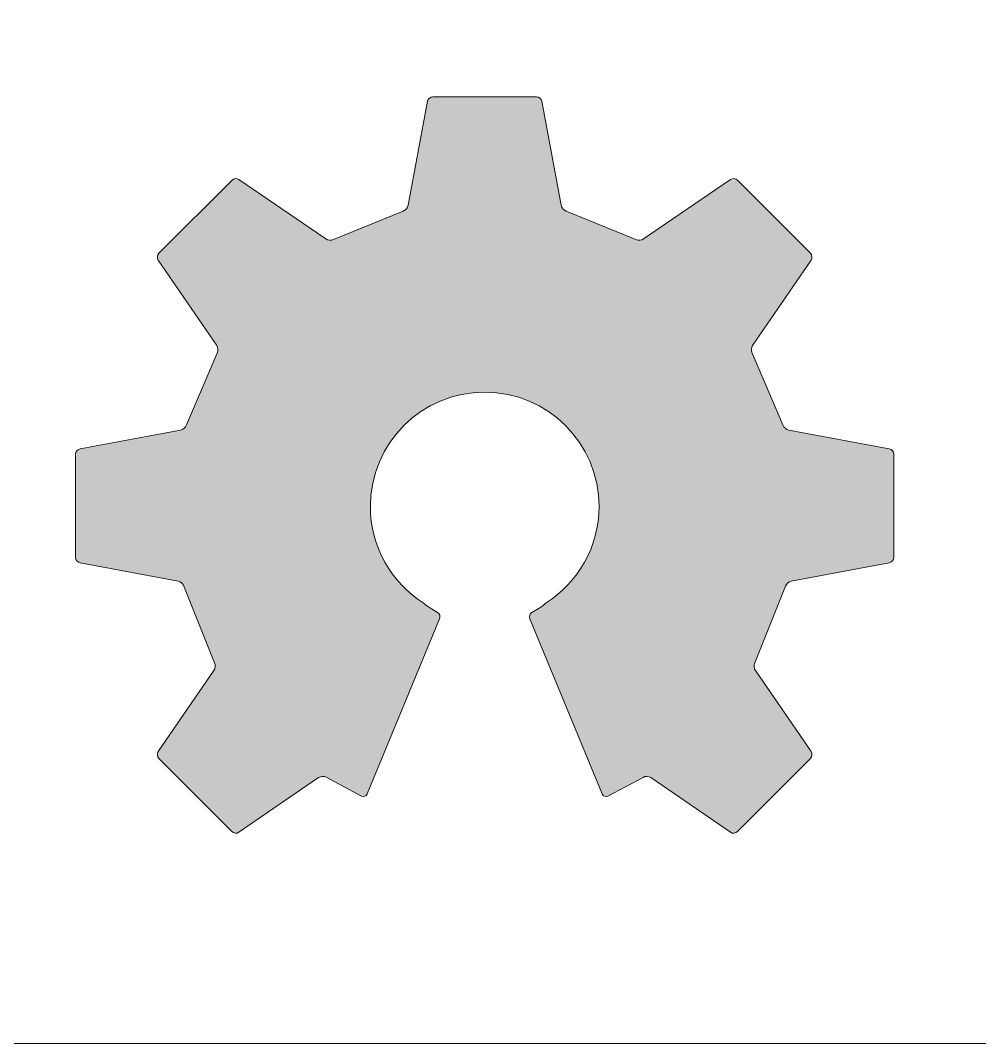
# Model space of a CAD drawing. Header units: inches. Extents: x 1.03 to 7.31, y -7.43 to -0.85.
# Drawn here: x 4.9508 to 5.3794, y -7.4305 to -6.9732 of the extents above; entities that cross this region are included whole.
import ezdxf

# ---------------------------------------------------------------- set-up
doc = ezdxf.new("R2010")
doc.units = ezdxf.units.IN
doc.header["$MEASUREMENT"] = 0
doc.layers.add('Layer 1', color=7, linetype='Continuous')

# ---------------------------------------------------------------- blocks, each defined once
blk = doc.blocks.new('block 49')
at = {"layer": 'Layer 1', "true_color": 0xed1f24}
h = blk.add_hatch(color=240, dxfattribs=at)
h.dxf.hatch_style = 2
edge = h.paths.add_edge_path()
edge.add_spline(control_points=[(5.33908, -7.16469), (5.33908, -7.16469), (5.29418, -7.15634), (5.29418, -7.15634), (5.29309, -7.15613), (5.2919, -7.15511), (5.29153, -7.15405), (5.29153, -7.15405), (5.27776, -7.12195), (5.27776, -7.12195), (5.27725, -7.12096), (5.27735, -7.1194), (5.27799, -7.11848), (5.27799, -7.11848), (5.30414, -7.08036), (5.30414, -7.08036), (5.30476, -7.07944), (5.30464, -7.07804), (5.30385, -7.07726), (5.30385, -7.07726), (5.27119, -7.04458), (5.27119, -7.04458), (5.27039, -7.0438), (5.269, -7.04367), (5.26809, -7.0443), (5.26809, -7.0443), (5.22929, -7.07092), (5.22929, -7.07092), (5.22837, -7.07155), (5.2268, -7.07166), (5.2258, -7.07117), (5.2258, -7.07117), (5.19468, -7.05843), (5.19468, -7.05843), (5.19362, -7.05808), (5.19259, -7.0569), (5.19238, -7.0558), (5.19238, -7.0558), (5.18374, -7.00937), (5.18374, -7.00937), (5.18354, -7.00827), (5.18246, -7.00738), (5.18135, -7.00738), (5.18135, -7.00738), (5.13514, -7.00738), (5.13514, -7.00738), (5.13403, -7.00738), (5.13295, -7.00827), (5.13274, -7.00937), (5.13274, -7.00937), (5.1241, -7.0558), (5.1241, -7.0558), (5.12389, -7.0569), (5.12287, -7.05808), (5.12181, -7.05843), (5.12181, -7.05843), (5.09068, -7.07117), (5.09068, -7.07117), (5.08969, -7.07166), (5.08811, -7.07155), (5.0872, -7.07092), (5.0872, -7.07092), (5.04841, -7.0443), (5.04841, -7.0443), (5.04749, -7.04367), (5.04609, -7.0438), (5.04531, -7.04458), (5.04531, -7.04458), (5.01263, -7.07726), (5.01263, -7.07726), (5.01185, -7.07804), (5.01171, -7.07944), (5.01234, -7.08036), (5.01234, -7.08036), (5.0385, -7.11848), (5.0385, -7.11848), (5.03913, -7.1194), (5.03923, -7.12096), (5.03872, -7.12195), (5.03872, -7.12195), (5.02496, -7.15405), (5.02496, -7.15405), (5.02459, -7.15511), (5.0234, -7.15613), (5.0223, -7.15634), (5.0223, -7.15634), (4.9774, -7.16469), (4.9774, -7.16469), (4.97631, -7.1649), (4.97542, -7.16597), (4.97542, -7.16709), (4.97542, -7.16709), (4.97542, -7.21329), (4.97542, -7.21329), (4.97542, -7.21441), (4.97631, -7.21549), (4.97741, -7.21568), (4.97741, -7.21568), (5.0212, -7.22384), (5.0212, -7.22384), (5.0223, -7.22403), (5.02346, -7.22508), (5.0238, -7.22614), (5.0238, -7.22614), (5.03748, -7.26029), (5.03748, -7.26029), (5.03796, -7.26129), (5.03785, -7.26286), (5.03721, -7.26377), (5.03721, -7.26377), (5.01234, -7.30003), (5.01234, -7.30003), (5.01171, -7.30094), (5.01184, -7.30234), (5.01262, -7.30313), (5.01262, -7.30313), (5.0453, -7.33581), (5.0453, -7.33581), (5.04609, -7.33658), (5.04749, -7.33672), (5.0484, -7.33609), (5.0484, -7.33609), (5.08401, -7.31165), (5.08401, -7.31165), (5.08493, -7.31102), (5.08647, -7.31097), (5.08742, -7.31153), (5.08742, -7.31153), (5.10313, -7.31992), (5.10313, -7.31992), (5.10412, -7.32043), (5.10528, -7.31999), (5.10571, -7.31897), (5.10571, -7.31897), (5.13809, -7.24073), (5.13809, -7.24073), (5.13852, -7.2397), (5.13809, -7.23839), (5.13714, -7.23781), (5.13714, -7.23781), (5.13321, -7.23541), (5.13321, -7.23541), (5.13248, -7.23496), (5.1315, -7.23419), (5.13072, -7.2335), (5.11655, -7.22443), (5.10714, -7.20854), (5.10714, -7.19046), (5.10714, -7.16223), (5.13002, -7.13936), (5.15824, -7.13936), (5.18646, -7.13936), (5.20934, -7.16223), (5.20934, -7.19046), (5.20934, -7.20854), (5.19993, -7.22443), (5.18575, -7.2335), (5.18498, -7.23419), (5.184, -7.23496), (5.18328, -7.23541), (5.18328, -7.23541), (5.17935, -7.23781), (5.17935, -7.23781), (5.1784, -7.23839), (5.17796, -7.2397), (5.17839, -7.24073), (5.17839, -7.24073), (5.21077, -7.31897), (5.21077, -7.31897), (5.2112, -7.31999), (5.21235, -7.32043), (5.21335, -7.31992), (5.21335, -7.31992), (5.22905, -7.31154), (5.22905, -7.31154), (5.23001, -7.31097), (5.23155, -7.31101), (5.23247, -7.31165), (5.23247, -7.31165), (5.26808, -7.33609), (5.26808, -7.33609), (5.269, -7.33672), (5.27039, -7.33658), (5.27118, -7.33581), (5.27118, -7.33581), (5.30385, -7.30313), (5.30385, -7.30313), (5.30464, -7.30235), (5.30478, -7.30094), (5.30414, -7.30004), (5.30414, -7.30004), (5.27926, -7.26378), (5.27926, -7.26378), (5.27864, -7.26286), (5.27852, -7.2613), (5.27901, -7.26029), (5.27901, -7.26029), (5.29268, -7.22614), (5.29268, -7.22614), (5.29302, -7.22508), (5.29418, -7.22404), (5.29527, -7.22384), (5.29527, -7.22384), (5.33907, -7.21569), (5.33907, -7.21569), (5.34016, -7.21549), (5.34106, -7.21442), (5.34106, -7.21329), (5.34106, -7.21329), (5.34106, -7.16709), (5.34106, -7.16709), (5.34107, -7.16597), (5.34017, -7.1649), (5.33908, -7.16469)], knot_values=[0, 0, 0, 0, 0.013889, 0.013889, 0.013889, 0.027778, 0.027778, 0.027778, 0.041667, 0.041667, 0.041667, 0.055556, 0.055556, 0.055556, 0.069444, 0.069444, 0.069444, 0.083333, 0.083333, 0.083333, 0.097222, 0.097222, 0.097222, 0.111111, 0.111111, 0.111111, 0.125, 0.125, 0.125, 0.138889, 0.138889, 0.138889, 0.152778, 0.152778, 0.152778, 0.166667, 0.166667, 0.166667, 0.180556, 0.180556, 0.180556, 0.194444, 0.194444, 0.194444, 0.208333, 0.208333, 0.208333, 0.222222, 0.222222, 0.222222, 0.236111, 0.236111, 0.236111, 0.25, 0.25, 0.25, 0.263889, 0.263889, 0.263889, 0.277778, 0.277778, 0.277778, 0.291667, 0.291667, 0.291667, 0.305556, 0.305556, 0.305556, 0.319444, 0.319444, 0.319444, 0.333333, 0.333333, 0.333333, 0.347222, 0.347222, 0.347222, 0.361111, 0.361111, 0.361111, 0.375, 0.375, 0.375, 0.388889, 0.388889, 0.388889, 0.402778, 0.402778, 0.402778, 0.416667, 0.416667, 0.416667, 0.430556, 0.430556, 0.430556, 0.444444, 0.444444, 0.444444, 0.458333, 0.458333, 0.458333, 0.472222, 0.472222, 0.472222, 0.486111, 0.486111, 0.486111, 0.5, 0.5, 0.5, 0.513889, 0.513889, 0.513889, 0.527778, 0.527778, 0.527778, 0.541667, 0.541667, 0.541667, 0.555556, 0.555556, 0.555556, 0.569444, 0.569444, 0.569444, 0.583333, 0.583333, 0.583333, 0.597222, 0.597222, 0.597222, 0.611111, 0.611111, 0.611111, 0.625, 0.625, 0.625, 0.638889, 0.638889, 0.638889, 0.652778, 0.652778, 0.652778, 0.666667, 0.666667, 0.666667, 0.680556, 0.680556, 0.680556, 0.694444, 0.694444, 0.694444, 0.708333, 0.708333, 0.708333, 0.722222, 0.722222, 0.722222, 0.736111, 0.736111, 0.736111, 0.75, 0.75, 0.75, 0.763889, 0.763889, 0.763889, 0.777778, 0.777778, 0.777778, 0.791667, 0.791667, 0.791667, 0.805556, 0.805556, 0.805556, 0.819444, 0.819444, 0.819444, 0.833333, 0.833333, 0.833333, 0.847222, 0.847222, 0.847222, 0.861111, 0.861111, 0.861111, 0.875, 0.875, 0.875, 0.888889, 0.888889, 0.888889, 0.902778, 0.902778, 0.902778, 0.916667, 0.916667, 0.916667, 0.930556, 0.930556, 0.930556, 0.944444, 0.944444, 0.944444, 0.958333, 0.958333, 0.958333, 0.972222, 0.972222, 0.972222, 0.986111, 0.986111, 0.986111, 0.986111], degree=3, periodic=0)
edge.add_line((5.33908, -7.16469), (5.33908, -7.16469))
at = {"layer": 'Layer 1', "lineweight": 0}
blk.add_open_spline([(5.33908, -7.16469), (5.33908, -7.16469), (5.29418, -7.15634), (5.29418, -7.15634), (5.29309, -7.15613), (5.2919, -7.15511), (5.29153, -7.15405), (5.29153, -7.15405), (5.27776, -7.12195), (5.27776, -7.12195), (5.27725, -7.12096), (5.27735, -7.1194), (5.27799, -7.11848), (5.27799, -7.11848), (5.30414, -7.08036), (5.30414, -7.08036), (5.30476, -7.07944), (5.30464, -7.07804), (5.30385, -7.07726), (5.30385, -7.07726), (5.27119, -7.04458), (5.27119, -7.04458), (5.27039, -7.0438), (5.269, -7.04367), (5.26809, -7.0443), (5.26809, -7.0443), (5.22929, -7.07092), (5.22929, -7.07092), (5.22837, -7.07155), (5.2268, -7.07166), (5.2258, -7.07117), (5.2258, -7.07117), (5.19468, -7.05843), (5.19468, -7.05843), (5.19362, -7.05808), (5.19259, -7.0569), (5.19238, -7.0558), (5.19238, -7.0558), (5.18374, -7.00937), (5.18374, -7.00937), (5.18354, -7.00827), (5.18246, -7.00738), (5.18135, -7.00738), (5.18135, -7.00738), (5.13514, -7.00738), (5.13514, -7.00738), (5.13403, -7.00738), (5.13295, -7.00827), (5.13274, -7.00937), (5.13274, -7.00937), (5.1241, -7.0558), (5.1241, -7.0558), (5.12389, -7.0569), (5.12287, -7.05808), (5.12181, -7.05843), (5.12181, -7.05843), (5.09068, -7.07117), (5.09068, -7.07117), (5.08969, -7.07166), (5.08811, -7.07155), (5.0872, -7.07092), (5.0872, -7.07092), (5.04841, -7.0443), (5.04841, -7.0443), (5.04749, -7.04367), (5.04609, -7.0438), (5.04531, -7.04458), (5.04531, -7.04458), (5.01263, -7.07726), (5.01263, -7.07726), (5.01185, -7.07804), (5.01171, -7.07944), (5.01234, -7.08036), (5.01234, -7.08036), (5.0385, -7.11848), (5.0385, -7.11848), (5.03913, -7.1194), (5.03923, -7.12096), (5.03872, -7.12195), (5.03872, -7.12195), (5.02496, -7.15405), (5.02496, -7.15405), (5.02459, -7.15511), (5.0234, -7.15613), (5.0223, -7.15634), (5.0223, -7.15634), (4.9774, -7.16469), (4.9774, -7.16469), (4.97631, -7.1649), (4.97542, -7.16597), (4.97542, -7.16709), (4.97542, -7.16709), (4.97542, -7.21329), (4.97542, -7.21329), (4.97542, -7.21441), (4.97631, -7.21549), (4.97741, -7.21568), (4.97741, -7.21568), (5.0212, -7.22384), (5.0212, -7.22384), (5.0223, -7.22403), (5.02346, -7.22508), (5.0238, -7.22614), (5.0238, -7.22614), (5.03748, -7.26029), (5.03748, -7.26029), (5.03796, -7.26129), (5.03785, -7.26286), (5.03721, -7.26377), (5.03721, -7.26377), (5.01234, -7.30003), (5.01234, -7.30003), (5.01171, -7.30094), (5.01184, -7.30234), (5.01262, -7.30313), (5.01262, -7.30313), (5.0453, -7.33581), (5.0453, -7.33581), (5.04609, -7.33658), (5.04749, -7.33672), (5.0484, -7.33609), (5.0484, -7.33609), (5.08401, -7.31165), (5.08401, -7.31165), (5.08493, -7.31102), (5.08647, -7.31097), (5.08742, -7.31153), (5.08742, -7.31153), (5.10313, -7.31992), (5.10313, -7.31992), (5.10412, -7.32043), (5.10528, -7.31999), (5.10571, -7.31897), (5.10571, -7.31897), (5.13809, -7.24073), (5.13809, -7.24073), (5.13852, -7.2397), (5.13809, -7.23839), (5.13714, -7.23781), (5.13714, -7.23781), (5.13321, -7.23541), (5.13321, -7.23541), (5.13248, -7.23496), (5.1315, -7.23419), (5.13072, -7.2335), (5.11655, -7.22443), (5.10714, -7.20854), (5.10714, -7.19046), (5.10714, -7.16223), (5.13002, -7.13936), (5.15824, -7.13936), (5.18646, -7.13936), (5.20934, -7.16223), (5.20934, -7.19046), (5.20934, -7.20854), (5.19993, -7.22443), (5.18575, -7.2335), (5.18498, -7.23419), (5.184, -7.23496), (5.18328, -7.23541), (5.18328, -7.23541), (5.17935, -7.23781), (5.17935, -7.23781), (5.1784, -7.23839), (5.17796, -7.2397), (5.17839, -7.24073), (5.17839, -7.24073), (5.21077, -7.31897), (5.21077, -7.31897), (5.2112, -7.31999), (5.21235, -7.32043), (5.21335, -7.31992), (5.21335, -7.31992), (5.22905, -7.31154), (5.22905, -7.31154), (5.23001, -7.31097), (5.23155, -7.31101), (5.23247, -7.31165), (5.23247, -7.31165), (5.26808, -7.33609), (5.26808, -7.33609), (5.269, -7.33672), (5.27039, -7.33658), (5.27118, -7.33581), (5.27118, -7.33581), (5.30385, -7.30313), (5.30385, -7.30313), (5.30464, -7.30235), (5.30478, -7.30094), (5.30414, -7.30004), (5.30414, -7.30004), (5.27926, -7.26378), (5.27926, -7.26378), (5.27864, -7.26286), (5.27852, -7.2613), (5.27901, -7.26029), (5.27901, -7.26029), (5.29268, -7.22614), (5.29268, -7.22614), (5.29302, -7.22508), (5.29418, -7.22404), (5.29527, -7.22384), (5.29527, -7.22384), (5.33907, -7.21569), (5.33907, -7.21569), (5.34016, -7.21549), (5.34106, -7.21442), (5.34106, -7.21329), (5.34106, -7.21329), (5.34106, -7.16709), (5.34106, -7.16709), (5.34107, -7.16597), (5.34017, -7.1649), (5.33908, -7.16469)], degree=3, knots=[0, 0, 0, 0, 1, 1, 1, 2, 2, 2, 3, 3, 3, 4, 4, 4, 5, 5, 5, 6, 6, 6, 7, 7, 7, 8, 8, 8, 9, 9, 9, 10, 10, 10, 11, 11, 11, 12, 12, 12, 13, 13, 13, 14, 14, 14, 15, 15, 15, 16, 16, 16, 17, 17, 17, 18, 18, 18, 19, 19, 19, 20, 20, 20, 21, 21, 21, 22, 22, 22, 23, 23, 23, 24, 24, 24, 25, 25, 25, 26, 26, 26, 27, 27, 27, 28, 28, 28, 29, 29, 29, 30, 30, 30, 31, 31, 31, 32, 32, 32, 33, 33, 33, 34, 34, 34, 35, 35, 35, 36, 36, 36, 37, 37, 37, 38, 38, 38, 39, 39, 39, 40, 40, 40, 41, 41, 41, 42, 42, 42, 43, 43, 43, 44, 44, 44, 45, 45, 45, 46, 46, 46, 47, 47, 47, 48, 48, 48, 49, 49, 49, 50, 50, 50, 51, 51, 51, 52, 52, 52, 53, 53, 53, 54, 54, 54, 55, 55, 55, 56, 56, 56, 57, 57, 57, 58, 58, 58, 59, 59, 59, 60, 60, 60, 61, 61, 61, 62, 62, 62, 63, 63, 63, 64, 64, 64, 65, 65, 65, 66, 66, 66, 67, 67, 67, 68, 68, 68, 69, 69, 69, 70, 70, 70, 71, 71, 71, 71], dxfattribs=at)
blk = doc.blocks.new('block 48')
at = {"layer": 'Layer 1'}
blk.add_blockref('block 49', (0, 0), dxfattribs=at)

msp = doc.modelspace()

# ---------------------------------------------------------------- linework, layer by layer
at = {"layer": 'Layer 1', "color": 7, "lineweight": 5, "true_color": 0xffffff}
msp.add_lwpolyline([(7.30854, -7.43052), (1.03326, -7.43052), (1.03326, -0.84767), (7.30854, -0.84767), (7.30854, -7.43052)], dxfattribs=at)

# ---------------------------------------------------------------- block references
at = {"layer": 'Layer 1'}
msp.add_blockref('block 48', (0, 0), dxfattribs=at)

doc.saveas('drawing.dxf')
